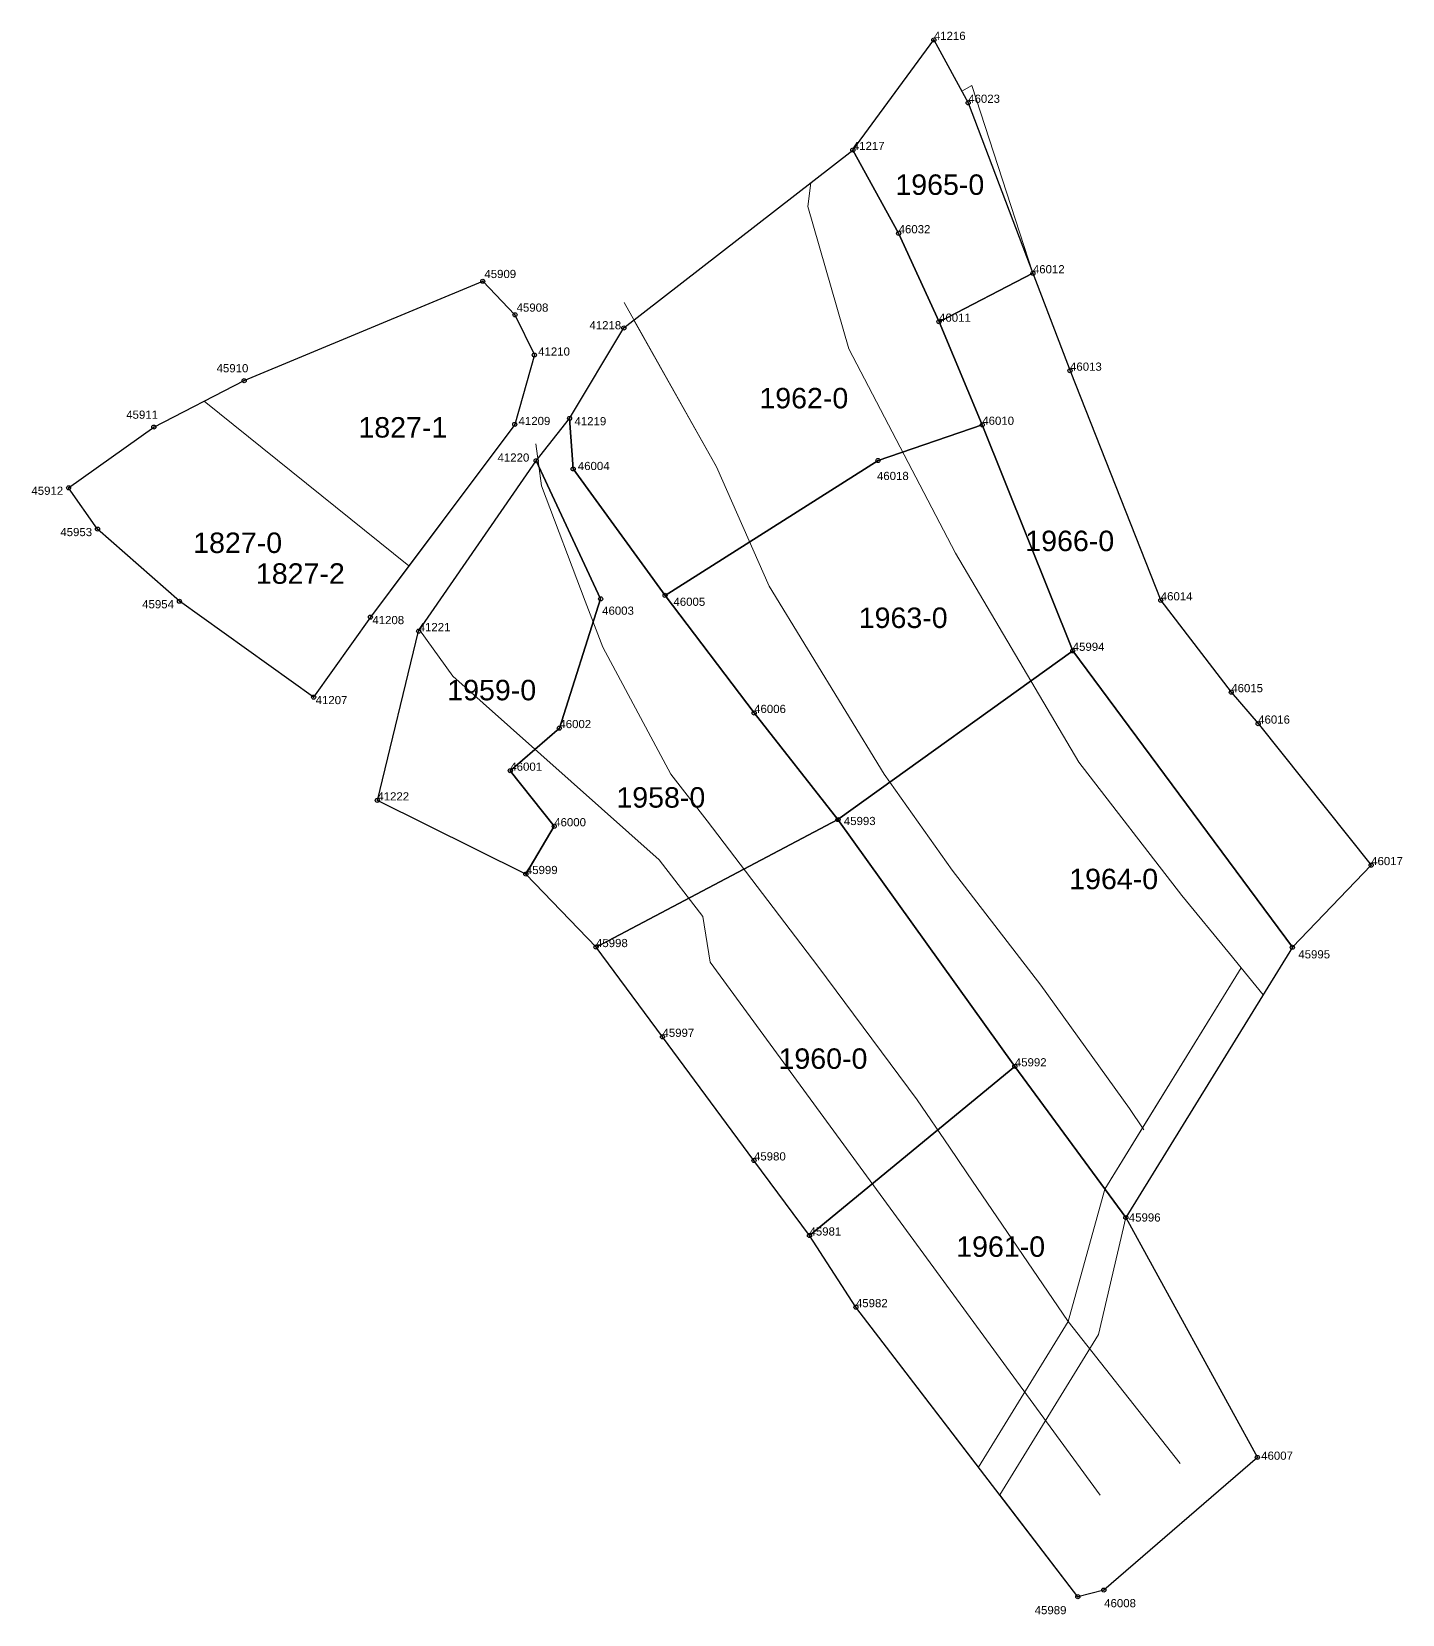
# Model space of a CAD drawing. Header units: metres. Extents: x 7509306 to 7511703, y 4689214 to 4691173.
# Drawn here: x 7509551 to 7509718.7, y 4689214.5 to 4689407.9 of the extents above; entities that cross this region are included whole.
import ezdxf

# ---------------------------------------------------------------- set-up
doc = ezdxf.new("R2010")
doc.units = ezdxf.units.M
doc.header["$PDMODE"] = 32
doc.header["$PDSIZE"] = 0.5
for name, color, linetype in [('Nr e Pikave Gjeodezike te Parceles Baze', 7, 'Continuous'), ('Nr Parceles Baze', 7, 'Continuous'), ('Parcela Baze', 7, 'Continuous'), ('Pikat', 7, 'Continuous')]:
    doc.layers.add(name, color=color, linetype=linetype)
doc.layers.add('Nr-Ri', color=1, linetype='Continuous', lineweight=0)
doc.layers.add('Par-Re', color=1, linetype='Continuous', lineweight=0)
doc.styles.get("Standard").update_dxf_attribs({"font": 'arial.ttf'})

msp = doc.modelspace()

# ---------------------------------------------------------------- linework, layer by layer
at = {"flags": 128}
msp.add_lwpolyline([(7509678.98, 4689216.62), (7509669.44, 4689229.06)], dxfattribs=at)
at = {"layer": 'Par-Re', "flags": 128}
for points in [[(7509701.63, 4689290.2), (7509698.95, 4689293.48), (7509697.52, 4689295.23), (7509691.71, 4689302.36), (7509679.09, 4689318.64), (7509664, 4689344.17), (7509650.98, 4689369.17), (7509645.94, 4689386.56), (7509646.31, 4689389.47), (7509651.46, 4689393.47), (7509661.37, 4689406.93), (7509665.57, 4689399.24), (7509673.48, 4689378.4), (7509678.02, 4689366.49), (7509689.12, 4689338.42), (7509697.74, 4689327.19), (7509701.03, 4689323.35), (7509714.85, 4689306.05), (7509705.21, 4689296.01)], [(7509673.48, 4689378.4), (7509666.02, 4689401.34), (7509664.79, 4689400.67), (7509665.57, 4689399.24)], [(7509686.89, 4689273.92), (7509685.28, 4689276.32), (7509674.45, 4689291.39), (7509663.62, 4689305.42), (7509655.31, 4689317.18), (7509641.22, 4689340.14), (7509634.78, 4689354.75), (7509624.69, 4689372.68), (7509646.31, 4689389.47), (7509645.94, 4689386.56), (7509650.98, 4689369.17), (7509664, 4689344.17), (7509679.09, 4689318.64), (7509691.71, 4689302.36), (7509697.52, 4689295.23), (7509698.95, 4689293.48)], [(7509610.11, 4689359.93), (7509612.51, 4689368.42), (7509610.14, 4689373.32), (7509606.2, 4689377.43), (7509577.02, 4689365.28), (7509572.14, 4689362.77), (7509597.14, 4689342.62)], [(7509677.81, 4689250.27), (7509682.29, 4689266.45), (7509682.29, 4689266.45), (7509686.89, 4689273.92), (7509685.28, 4689276.32), (7509674.45, 4689291.39), (7509663.62, 4689305.42), (7509655.31, 4689317.18), (7509641.22, 4689340.14), (7509634.78, 4689354.75), (7509624.69, 4689372.68), (7509623.45, 4689371.72), (7509616.82, 4689360.66), (7509612.94, 4689355.75), (7509613.4, 4689352.41), (7509618.71, 4689338.33), (7509620.89, 4689332.68), (7509629.21, 4689317.18), (7509633.65, 4689311.48), (7509647.16, 4689293.71), (7509659.33, 4689277.37), (7509663.27, 4689271.57), (7509665.42, 4689268.43), (7509677.81, 4689250.27)], [(7509572.14, 4689362.77), (7509565.97, 4689359.6), (7509555.55, 4689352.18), (7509559.09, 4689347.13), (7509569.1, 4689338.31), (7509585.52, 4689326.59), (7509592.46, 4689336.37), (7509597.14, 4689342.62)], [(7509677.81, 4689250.27), (7509666.84, 4689232.46), (7509651.84, 4689252.01), (7509646.16, 4689260.77), (7509639.37, 4689269.95), (7509628.18, 4689285.06), (7509620.05, 4689296.03), (7509611.47, 4689304.96), (7509593.31, 4689313.96), (7509598.36, 4689334.65), (7509612.73, 4689355.49), (7509612.94, 4689355.75), (7509613.4, 4689352.41), (7509618.71, 4689338.33), (7509620.89, 4689332.68), (7509629.21, 4689317.18), (7509633.65, 4689311.48), (7509647.16, 4689293.71), (7509659.33, 4689277.37), (7509663.27, 4689271.57), (7509665.42, 4689268.43)]]:
    msp.add_lwpolyline(points, close=True, dxfattribs=at)
for points in [[(7509687.04, 4689273.7), (7509685.28, 4689276.32), (7509674.45, 4689291.39), (7509663.62, 4689305.42), (7509655.31, 4689317.18), (7509641.22, 4689340.14), (7509634.78, 4689354.75), (7509623.49, 4689374.82)], [(7509691.51, 4689232.89), (7509677.81, 4689250.27), (7509665.42, 4689268.43), (7509663.27, 4689271.57), (7509659.33, 4689277.37), (7509647.16, 4689293.71), (7509633.65, 4689311.48), (7509629.21, 4689317.18), (7509620.89, 4689332.68), (7509618.71, 4689338.33), (7509613.4, 4689352.41), (7509612.69, 4689357.55)], [(7509666.84, 4689232.46), (7509677.81, 4689250.27), (7509682.29, 4689266.45), (7509698.95, 4689293.48)], [(7509698.95, 4689293.48), (7509682.29, 4689266.45)], [(7509684.85, 4689262.97), (7509681.52, 4689248.66), (7509669.44, 4689229.06)]]:
    msp.add_lwpolyline(points, dxfattribs=at)
at = {"layer": 'Par-Re', "elevation": 654.42, "flags": 128}
msp.add_lwpolyline([(7509598.47, 4689334.8), (7509602.54, 4689329.17), (7509627.76, 4689306.68), (7509633.13, 4689299.76), (7509634.03, 4689294.21), (7509681.72, 4689229.02)], dxfattribs=at)
at = {"layer": 'Parcela Baze'}
for points in [[(7509673.48, 4689378.4), (7509662, 4689372.48), (7509657.06, 4689383.29), (7509651.46, 4689393.47), (7509661.37, 4689406.93), (7509665.57, 4689399.24), (7509673.48, 4689378.4)], [(7509662, 4689372.48), (7509667.29, 4689359.88), (7509654.54, 4689355.52), (7509628.5, 4689339.03), (7509617.26, 4689354.49), (7509616.82, 4689360.66), (7509623.45, 4689371.72), (7509651.46, 4689393.47), (7509657.06, 4689383.29), (7509662, 4689372.48)], [(7509585.52, 4689326.59), (7509569.1, 4689338.31), (7509559.09, 4689347.13), (7509555.55, 4689352.18), (7509565.97, 4689359.6), (7509577.02, 4689365.28), (7509606.2, 4689377.43), (7509610.14, 4689373.32), (7509612.51, 4689368.42), (7509610.11, 4689359.93), (7509592.46, 4689336.37), (7509585.52, 4689326.59)], [(7509705.21, 4689296.01), (7509678.35, 4689332.25), (7509667.29, 4689359.88), (7509662, 4689372.48), (7509673.48, 4689378.4), (7509678.02, 4689366.49), (7509689.12, 4689338.42), (7509697.74, 4689327.19), (7509701.03, 4689323.35), (7509714.85, 4689306.05), (7509705.21, 4689296.01)], [(7509678.35, 4689332.25), (7509649.64, 4689311.62), (7509639.39, 4689324.65), (7509628.5, 4689339.03), (7509654.54, 4689355.52), (7509667.29, 4689359.88), (7509678.35, 4689332.25)], [(7509671.27, 4689281.45), (7509649.64, 4689311.62), (7509678.35, 4689332.25), (7509705.21, 4689296.01), (7509684.85, 4689262.97), (7509671.27, 4689281.45)], [(7509646.16, 4689260.77), (7509671.27, 4689281.45), (7509684.85, 4689262.97), (7509700.93, 4689233.65), (7509682.15, 4689217.43), (7509678.98, 4689216.62), (7509651.84, 4689252.01), (7509646.16, 4689260.77)]]:
    msp.add_lwpolyline(points, dxfattribs=at)
at = {"layer": 'Parcela Baze', "color": 5}
for points in [[(7509649.64, 4689311.62), (7509620.05, 4689296.03), (7509611.47, 4689304.96), (7509614.94, 4689310.8), (7509609.57, 4689317.59), (7509615.57, 4689322.8), (7509620.62, 4689338.6), (7509612.73, 4689355.49), (7509616.82, 4689360.66), (7509617.26, 4689354.49), (7509628.5, 4689339.03), (7509639.39, 4689324.65), (7509649.64, 4689311.62)], [(7509598.36, 4689334.65), (7509612.73, 4689355.49), (7509620.62, 4689338.6), (7509615.57, 4689322.8), (7509609.57, 4689317.59), (7509614.94, 4689310.8), (7509611.47, 4689304.96), (7509593.31, 4689313.96), (7509598.36, 4689334.65)], [(7509649.64, 4689311.62), (7509671.27, 4689281.45), (7509646.16, 4689260.77), (7509639.37, 4689269.95), (7509628.18, 4689285.06), (7509620.05, 4689296.03), (7509649.64, 4689311.62)]]:
    msp.add_lwpolyline(points, dxfattribs=at)
at = {"layer": 'Pikat'}
for p in [(7509661.37, 4689406.93), (7509665.57, 4689399.24), (7509651.46, 4689393.47), (7509657.06, 4689383.29), (7509657.06, 4689383.29), (7509606.2, 4689377.43), (7509673.48, 4689378.4), (7509673.48, 4689378.4), (7509610.14, 4689373.32), (7509623.45, 4689371.72), (7509662, 4689372.48), (7509612.51, 4689368.42), (7509577.02, 4689365.28), (7509678.02, 4689366.49), (7509565.97, 4689359.6), (7509610.11, 4689359.93), (7509616.82, 4689360.66), (7509667.29, 4689359.88), (7509612.73, 4689355.49), (7509654.54, 4689355.52), (7509617.26, 4689354.49), (7509555.55, 4689352.18), (7509559.09, 4689347.13), (7509569.1, 4689338.31), (7509620.62, 4689338.6), (7509628.5, 4689339.03), (7509689.12, 4689338.42), (7509592.46, 4689336.37), (7509598.36, 4689334.65), (7509678.35, 4689332.25), (7509585.52, 4689326.59), (7509697.74, 4689327.19), (7509639.39, 4689324.65), (7509615.57, 4689322.8), (7509701.03, 4689323.35), (7509609.57, 4689317.59), (7509593.31, 4689313.96), (7509614.94, 4689310.8), (7509649.64, 4689311.62), (7509714.85, 4689306.05), (7509611.47, 4689304.96), (7509620.05, 4689296.03), (7509705.21, 4689296.01), (7509628.18, 4689285.06), (7509671.27, 4689281.45), (7509639.37, 4689269.95), (7509684.85, 4689262.97), (7509646.16, 4689260.77), (7509651.84, 4689252.01), (7509700.93, 4689233.65), (7509678.98, 4689216.62), (7509682.15, 4689217.43)]:
    msp.add_point(p, dxfattribs=at)

# ---------------------------------------------------------------- texts
at = {"layer": 'Nr e Pikave Gjeodezike te Parceles Baze'}
for s, p in [('41216', (7509661.37, 4689406.93)), ('46023', (7509665.57, 4689399.24)), ('41217', (7509651.46, 4689393.47)), ('46032', (7509657.06, 4689383.29)), ('46032', (7509657.06, 4689383.29)), ('45909', (7509606.4, 4689377.82)), ('46012', (7509673.48, 4689378.4)), ('45908', (7509610.34, 4689373.71)), ('46011', (7509662, 4689372.48)), ('41218', (7509619.25, 4689371.55)), ('41210', (7509612.98, 4689368.34)), ('45910', (7509573.65, 4689366.3)), ('46013', (7509678.02, 4689366.49)), ('45911', (7509562.6, 4689360.62)), ('41209', (7509610.58, 4689359.85)), ('41219', (7509617.42, 4689359.82)), ('46010', (7509667.29, 4689359.88)), ('41220', (7509608.01, 4689355.38)), ('46004', (7509617.83, 4689354.35)), ('46018', (7509654.41, 4689353.13)), ('45912', (7509551, 4689351.32)), ('45953', (7509554.54, 4689346.27)), ('45954', (7509564.55, 4689337.45)), ('46005', (7509629.52, 4689337.75)), ('46014', (7509689.12, 4689338.42)), ('41208', (7509592.7, 4689335.51)), ('46003', (7509620.8, 4689336.66)), ('41221', (7509598.36, 4689334.65)), ('45994', (7509678.35, 4689332.25)), ('41207', (7509585.76, 4689325.73)), ('46015', (7509697.74, 4689327.19)), ('46006', (7509639.39, 4689324.65)), ('46002', (7509615.57, 4689322.8)), ('46016', (7509701.03, 4689323.35)), ('46001', (7509609.57, 4689317.59)), ('41222', (7509593.31, 4689313.96)), ('46000', (7509614.94, 4689310.8)), ('45993', (7509650.36, 4689310.95)), ('45999', (7509611.47, 4689304.96)), ('46017', (7509714.85, 4689306.05)), ('45998', (7509620.05, 4689296.03)), ('45995', (7509705.94, 4689294.65)), ('45997', (7509628.18, 4689285.06)), ('45992', (7509671.27, 4689281.45)), ('45980', (7509639.37, 4689269.95)), ('45996', (7509685.21, 4689262.48)), ('45981', (7509646.16, 4689260.77)), ('45982', (7509651.84, 4689252.01)), ('46007', (7509701.4, 4689233.36)), ('46008', (7509682.2, 4689215.33)), ('45989', (7509673.7, 4689214.48))]:
    msp.add_text(s, height=1, dxfattribs=at).set_placement(p)
at = {"layer": 'Nr Parceles Baze'}
for s, p in [('1965-0', (7509656.66, 4689387.99)), ('1962-0', (7509640.03, 4689361.89)), ('1827-0', (7509570.79, 4689344.21)), ('1966-0', (7509672.55, 4689344.44)), ('1963-0', (7509652.18, 4689335.04)), ('1959-0', (7509601.86, 4689326.2)), ('1958-0', (7509622.54, 4689313.08)), ('1964-0', (7509677.92, 4689303.11)), ('1960-0', (7509642.37, 4689281.15)), ('1961-0', (7509664.1, 4689258.17))]:
    msp.add_text(s, height=2.5, dxfattribs=at).set_placement(p)
at = {"layer": 'Nr-Ri'}
for s, p in [('1827-1', (7509590.99, 4689358.32)), ('1827-2', (7509578.46, 4689340.45))]:
    msp.add_text(s, height=2.5, dxfattribs=at).set_placement(p)

doc.saveas('drawing.dxf')
